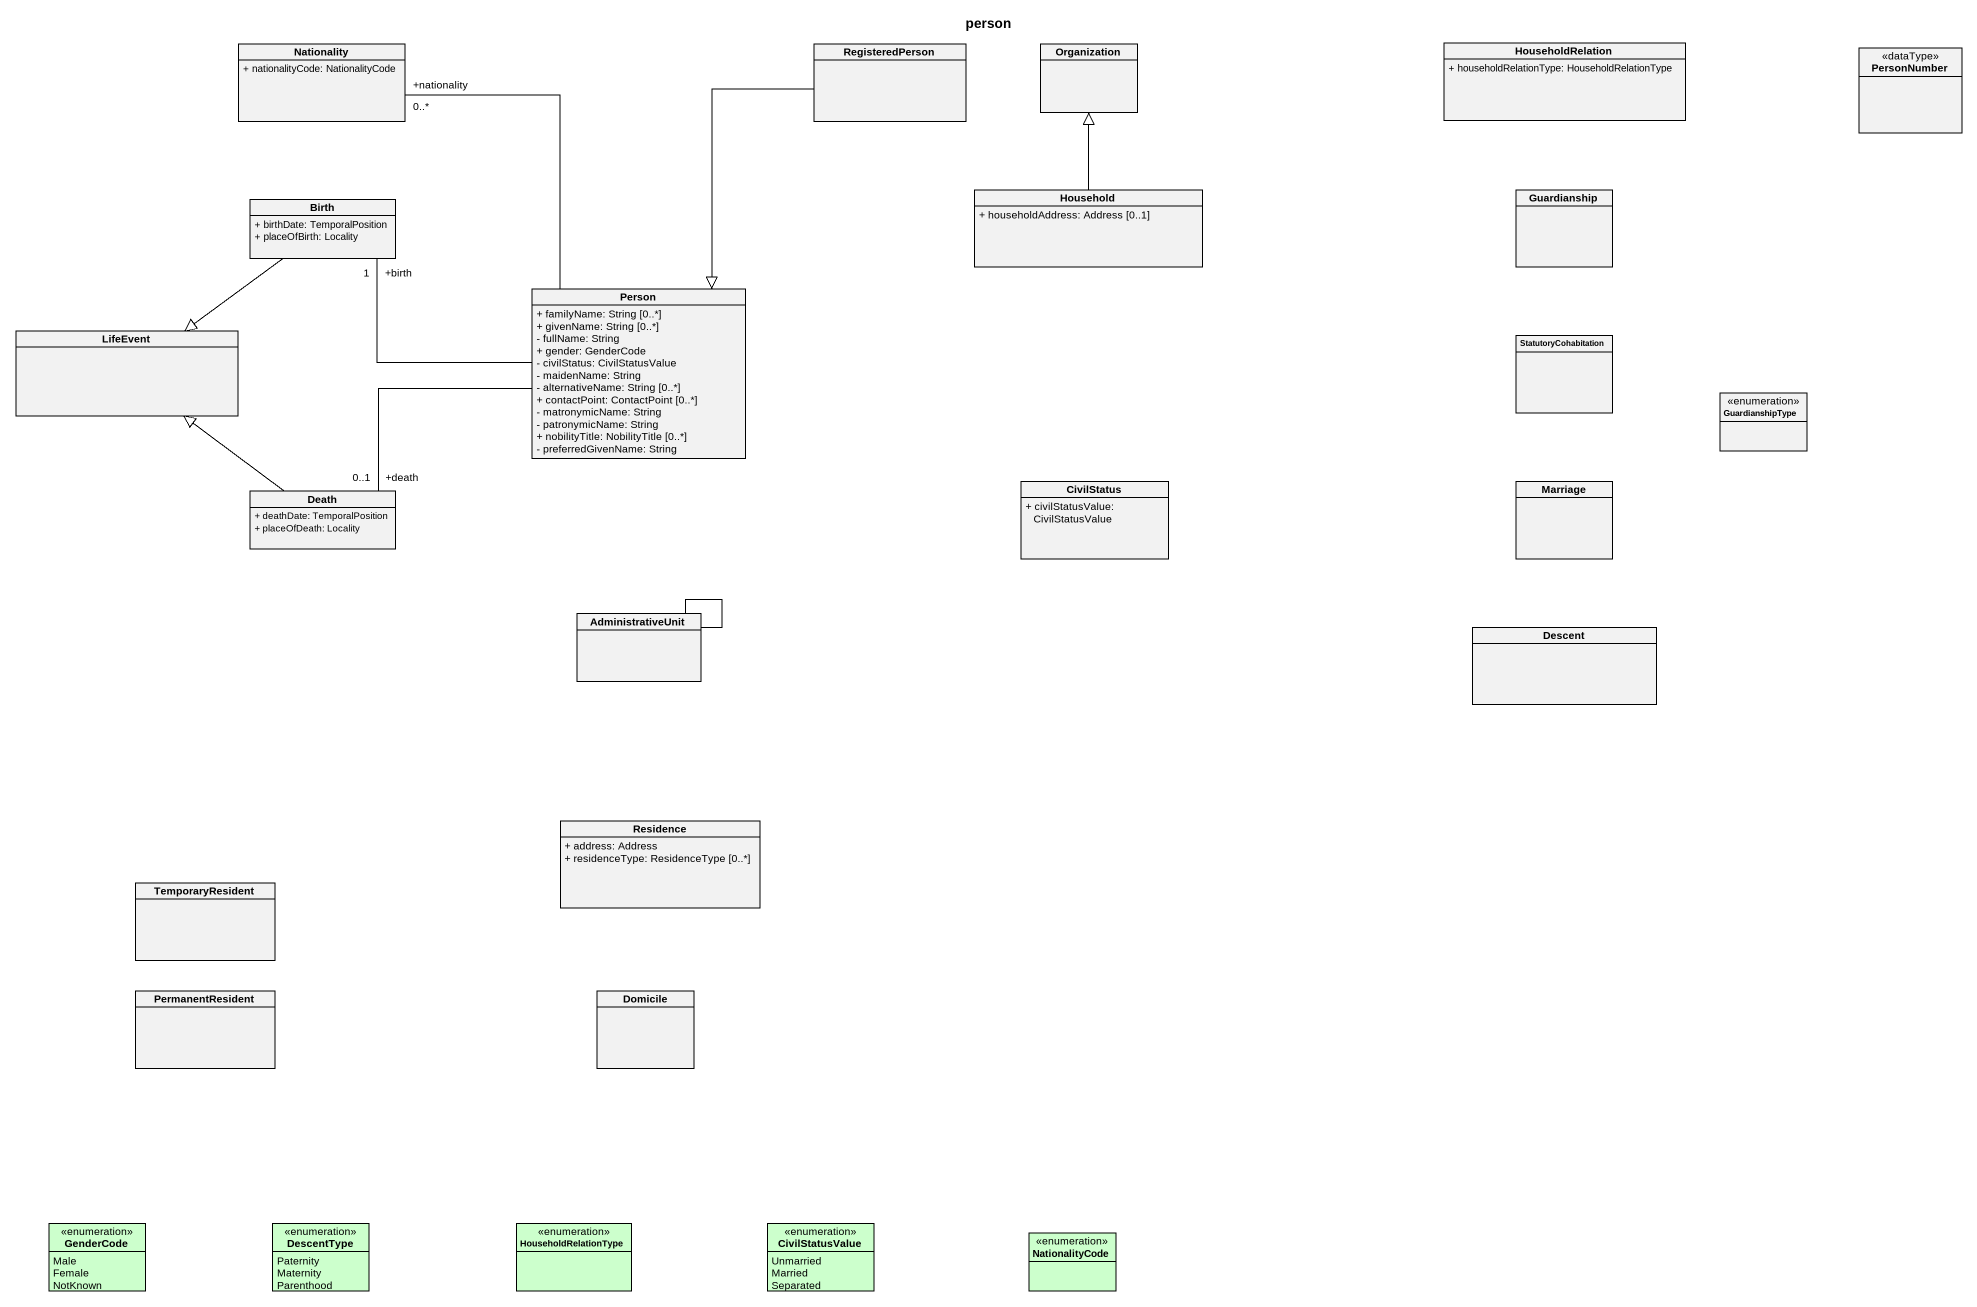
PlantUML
@startuml
title person
hide circle
hide empty members
skinparam classAttributeIconSize 0
class Nationality {
  + nationalityCode: NationalityCode
}
class RegisteredPerson
class Organization
class HouseholdRelation {
  + householdRelationType: HouseholdRelationType
}
class PersonNumber <<dataType>>
class Birth {
  + birthDate: TemporalPosition
  + placeOfBirth: Locality
}
class Household {
  + householdAddress: Address [0..1]
}
class Guardianship
class "Person" as Person_ {
  + familyName: String [0..*]
  + givenName: String [0..*]
  - fullName: String
  + gender: GenderCode
  - civilStatus: CivilStatusValue
  - maidenName: String
  - alternativeName: String [0..*]
  + contactPoint: ContactPoint [0..*]
  - matronymicName: String
  - patronymicName: String
  + nobilityTitle: NobilityTitle [0..*]
  - preferredGivenName: String
}
class LifeEvent
class StatutoryCohabitation
enum GuardianshipType
class Death {
  + deathDate: TemporalPosition
  + placeOfDeath: Locality
}
class CivilStatus {
  + civilStatusValue: CivilStatusValue
}
class Marriage
class AdministrativeUnit
class Descent
class Residence {
  + address: Address
  + residenceType: ResidenceType [0..*]
}
class TemporaryResident
class PermanentResident
class Domicile
enum GenderCode #CCFFCC {
  Male
  Female
  NotKnown
}
enum DescentType #CCFFCC {
  Paternity
  Maternity
  Parenthood
}
enum HouseholdRelationType #CCFFCC
enum CivilStatusValue #CCFFCC {
  Unmarried
  Married
  Separated
}
enum NationalityCode #CCFFCC
RegisteredPerson --|> Person_
Birth --|> LifeEvent
Household -up-|> Organization
Person_ -up- "+nationality\n0..*" Nationality
Person_ -left- "+birth\n1" Birth
Person_ -left- "+death\n0..1" Death
Death -up-|> LifeEvent
AdministrativeUnit -- AdministrativeUnit
@enduml
